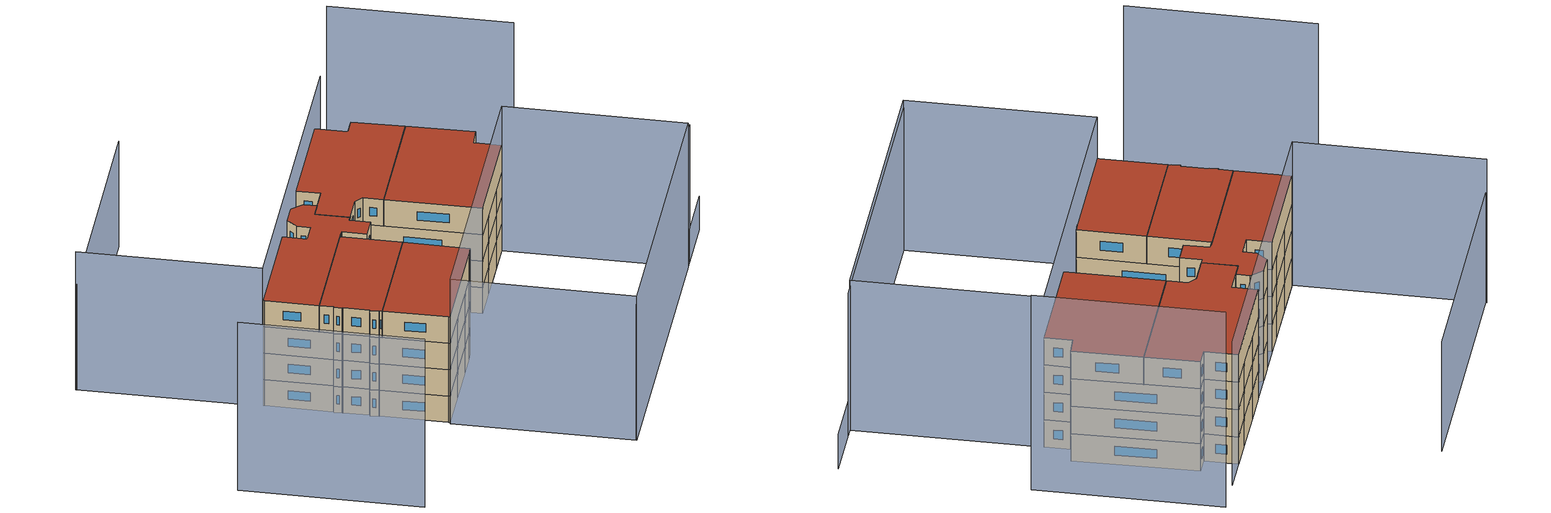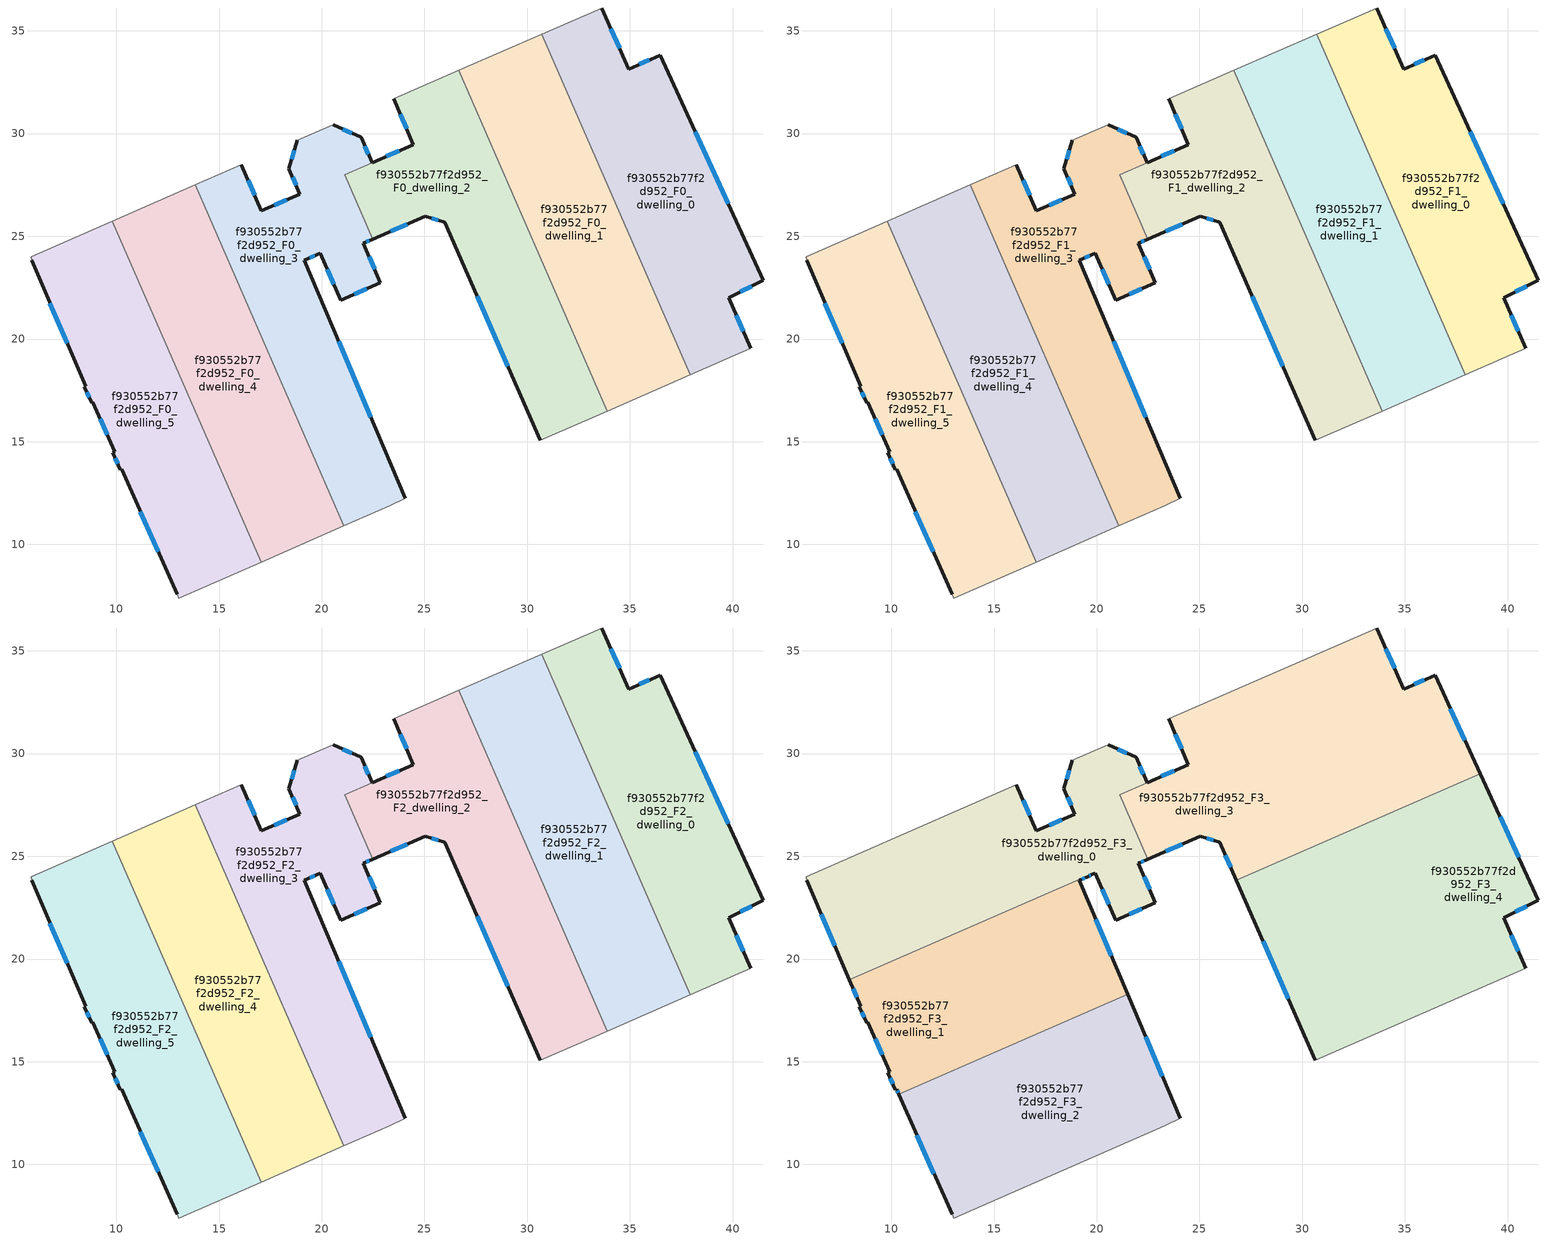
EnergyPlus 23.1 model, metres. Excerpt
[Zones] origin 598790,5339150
f930552b77f2d952_F0_dwelling_0
 floor ground (EU_floor_Construction): 36.47,33.82 41.49,22.87 39.81,22 40.88,19.54 37.93,18.25 30.7,34.83 33.64,36.11 34.94,33.14 z0
 wall outside (EU_wall_Construction): 40.88,19.54 39.81,22 41.49,22.87 36.47,33.82 34.94,33.14 33.64,36.11 z0:3
 wall adiabatic (EU_wall_Construction): 37.93,18.25 40.88,19.54 / 33.64,36.11 30.7,34.83 z0:3
 wall to f930552b77f2d952_F0_dwelling_1 (EU_wall_Construction): 30.7,34.83 37.93,18.25 z0:3
 window (EU_Window_Construction): 39.78,26.59 38.18,30.09 / 40.38,22.3 40.92,22.58 / 40.52,20.38 40.17,21.17 / 34.49,34.15 34.08,35.1 / 35.95,33.59 35.46,33.37 z1.02:1.98
f930552b77f2d952_F0_dwelling_1
 floor ground (EU_floor_Construction): 30.7,34.83 37.93,18.25 33.89,16.5 26.66,33.08 z0
 wall to f930552b77f2d952_F0_dwelling_2 (EU_wall_Construction): 26.66,33.08 33.89,16.5 z0:3
 wall adiabatic (EU_wall_Construction): 30.7,34.83 26.66,33.08 / 33.89,16.5 37.93,18.25 z0:3
f930552b77f2d952_F0_dwelling_2
 floor ground (EU_floor_Construction): 26.66,33.08 33.89,16.5 30.63,15.07 25.99,25.68 25.03,25.97 22.48,24.86 21.11,28 24.46,29.46 23.49,31.7 z0
 wall outside (EU_wall_Construction): 22.48,24.86 25.03,25.97 25.99,25.68 30.63,15.07 / 23.49,31.7 24.46,29.46 22.45,28.59 z0:3
 wall adiabatic (EU_wall_Construction): 30.63,15.07 33.89,16.5 / 26.66,33.08 23.49,31.7 z0:3
 wall to f930552b77f2d952_F0_dwelling_3 (EU_wall_Construction): 22.45,28.59 21.11,28.01 / 21.11,28 22.48,24.86 z0:3
 window (EU_Window_Construction): 27.57,22.07 29.05,18.68 / 25.36,25.88 25.66,25.78 / 23.35,25.24 24.16,25.6 / 23.78,29.17 23.14,28.89 / 23.82,30.94 24.13,30.22 z1.02:1.98
f930552b77f2d952_F0_dwelling_3
 floor ground (EU_floor_Construction): 21.92,29.81 22.45,28.59 21.11,28.01 22.48,24.86 22.01,24.66 22.85,22.74 20.92,21.89 19.92,24.18 19.15,23.83 24.06,12.25 23.31,11.88 21.08,10.9 13.84,27.5 16.08,28.48 17.06,26.25 18.93,27.06 18.4,28.28 18.81,29.67 20.57,30.43 z0
 wall outside (EU_wall_Construction): 18.81,29.67 18.4,28.28 18.93,27.06 17.06,26.25 16.08,28.48 / 22.45,28.59 21.92,29.81 20.57,30.43 / 24.06,12.25 19.15,23.83 19.92,24.18 20.92,21.89 22.85,22.74 22.01,24.66 22.48,24.86 z0:3
 wall adiabatic (EU_wall_Construction): 20.57,30.43 18.81,29.67 / 21.08,10.9 23.31,11.88 24.06,12.25 / 16.08,28.48 13.84,27.5 z0:3
 wall to f930552b77f2d952_F0_dwelling_4 (EU_wall_Construction): 13.84,27.5 21.08,10.9 z0:3
 window (EU_Window_Construction): 18.58,27.86 18.75,27.47 / 18.67,29.2 18.54,28.75 / 21.46,30.02 21.03,30.22 / 22.27,29.01 22.1,29.39 / 22.17,24.73 22.32,24.79 / 22.57,23.39 22.3,24.01 / 21.58,22.18 22.19,22.45 / 20.26,23.4 20.58,22.67 / 19.41,23.95 19.66,24.06 / 22.39,16.19 20.82,19.89 / 16.73,27.01 16.41,27.72 / 18.29,26.78 17.69,26.52 z1.02:1.98
f930552b77f2d952_F0_dwelling_4
 floor ground (EU_floor_Construction): 13.84,27.5 21.08,10.9 17.05,9.14 9.81,25.74 z0
 wall adiabatic (EU_wall_Construction): 17.05,9.14 21.08,10.9 / 13.84,27.5 9.81,25.74 z0:3
 wall to f930552b77f2d952_F0_dwelling_5 (EU_wall_Construction): 9.81,25.74 17.05,9.14 z0:3
f930552b77f2d952_F0_dwelling_5
 floor ground (EU_floor_Construction): 9.81,25.74 17.05,9.14 13.03,7.39 12.96,7.57 10.25,13.66 10.2,13.65 9.82,14.47 9.91,14.52 8.85,16.93 8.79,16.9 8.44,17.68 8.5,17.71 5.87,23.83 5.85,24.01 z0
 wall outside (EU_wall_Construction): 5.87,23.83 8.5,17.71 8.44,17.68 8.79,16.9 8.85,16.93 9.91,14.52 9.82,14.47 10.2,13.65 10.25,13.66 12.96,7.57 z0:3
 wall adiabatic (EU_wall_Construction): 9.81,25.74 5.85,24.01 5.87,23.83 / 12.96,7.57 13.03,7.39 17.05,9.14 z0:3
 window (EU_Window_Construction): 9.95,14.19 10.07,13.93 / 9.21,16.11 9.55,15.34 / 8.56,17.42 8.67,17.17 / 6.77,21.75 7.61,19.8 / 11.17,11.59 12.04,9.64 z1.02:1.98
f930552b77f2d952_F1_dwelling_0
 floor to f930552b77f2d952_F0_dwelling_0 (EU_floor_Construction): 36.47,33.82 41.49,22.87 39.81,22 40.88,19.54 37.93,18.25 30.7,34.83 33.64,36.11 34.94,33.14 z3
 wall outside (EU_wall_Construction): 40.88,19.54 39.81,22 41.49,22.87 36.47,33.82 34.94,33.14 33.64,36.11 z3:6
 wall adiabatic (EU_wall_Construction): 37.93,18.25 40.88,19.54 / 33.64,36.11 30.7,34.83 z3:6
 wall to f930552b77f2d952_F1_dwelling_1 (EU_wall_Construction): 30.7,34.83 37.93,18.25 z3:6
 window (EU_Window_Construction): 39.78,26.59 38.18,30.09 / 40.38,22.3 40.92,22.58 / 40.52,20.38 40.17,21.17 / 34.49,34.15 34.08,35.1 / 35.95,33.59 35.46,33.37 z4.02:4.98
f930552b77f2d952_F1_dwelling_1
 floor to f930552b77f2d952_F0_dwelling_1 (EU_floor_Construction): 30.7,34.83 37.93,18.25 33.89,16.5 26.66,33.08 z3
 wall to f930552b77f2d952_F1_dwelling_2 (EU_wall_Construction): 26.66,33.08 33.89,16.5 z3:6
 wall adiabatic (EU_wall_Construction): 30.7,34.83 26.66,33.08 / 33.89,16.5 37.93,18.25 z3:6
f930552b77f2d952_F1_dwelling_2
 floor to f930552b77f2d952_F0_dwelling_2 (EU_floor_Construction): 26.66,33.08 33.89,16.5 30.63,15.07 25.99,25.68 25.03,25.97 22.48,24.86 21.11,28 24.46,29.46 23.49,31.7 z3
 wall outside (EU_wall_Construction): 22.48,24.86 25.03,25.97 25.99,25.68 30.63,15.07 / 23.49,31.7 24.46,29.46 22.45,28.59 z3:6
 wall adiabatic (EU_wall_Construction): 30.63,15.07 33.89,16.5 / 26.66,33.08 23.49,31.7 z3:6
 wall to f930552b77f2d952_F1_dwelling_3 (EU_wall_Construction): 22.45,28.59 21.11,28.01 / 21.11,28 22.48,24.86 z3:6
 window (EU_Window_Construction): 27.57,22.07 29.05,18.68 / 25.36,25.88 25.66,25.78 / 23.35,25.24 24.16,25.6 / 23.78,29.17 23.14,28.89 / 23.82,30.94 24.13,30.22 z4.02:4.98
f930552b77f2d952_F1_dwelling_3
 floor to f930552b77f2d952_F0_dwelling_3 (EU_floor_Construction): 21.92,29.81 22.45,28.59 21.11,28.01 22.48,24.86 22.01,24.66 22.85,22.74 20.92,21.89 19.92,24.18 19.15,23.83 24.06,12.25 23.31,11.88 21.08,10.9 13.84,27.5 16.08,28.48 17.06,26.25 18.93,27.06 18.4,28.28 18.81,29.67 20.57,30.43 z3
 wall outside (EU_wall_Construction): 18.81,29.67 18.4,28.28 18.93,27.06 17.06,26.25 16.08,28.48 / 22.45,28.59 21.92,29.81 20.57,30.43 / 24.06,12.25 19.15,23.83 19.92,24.18 20.92,21.89 22.85,22.74 22.01,24.66 22.48,24.86 z3:6
 wall adiabatic (EU_wall_Construction): 20.57,30.43 18.81,29.67 / 21.08,10.9 23.31,11.88 24.06,12.25 / 16.08,28.48 13.84,27.5 z3:6
 wall to f930552b77f2d952_F1_dwelling_4 (EU_wall_Construction): 13.84,27.5 21.08,10.9 z3:6
 window (EU_Window_Construction): 18.58,27.86 18.75,27.47 / 18.67,29.2 18.54,28.75 / 21.46,30.02 21.03,30.22 / 22.27,29.01 22.1,29.39 / 22.17,24.73 22.32,24.79 / 22.57,23.39 22.3,24.01 / 21.58,22.18 22.19,22.45 / 20.26,23.4 20.58,22.67 / 19.41,23.95 19.66,24.06 / 22.39,16.19 20.82,19.89 / 16.73,27.01 16.41,27.72 / 18.29,26.78 17.69,26.52 z4.02:4.98
f930552b77f2d952_F1_dwelling_4
 floor to f930552b77f2d952_F0_dwelling_4 (EU_floor_Construction): 13.84,27.5 21.08,10.9 17.05,9.14 9.81,25.74 z3
 wall adiabatic (EU_wall_Construction): 17.05,9.14 21.08,10.9 / 13.84,27.5 9.81,25.74 z3:6
 wall to f930552b77f2d952_F1_dwelling_5 (EU_wall_Construction): 9.81,25.74 17.05,9.14 z3:6
f930552b77f2d952_F1_dwelling_5
 floor to f930552b77f2d952_F0_dwelling_5 (EU_floor_Construction): 9.81,25.74 17.05,9.14 13.03,7.39 12.96,7.57 10.25,13.66 10.2,13.65 9.82,14.47 9.91,14.52 8.85,16.93 8.79,16.9 8.44,17.68 8.5,17.71 5.87,23.83 5.85,24.01 z3
 wall outside (EU_wall_Construction): 5.87,23.83 8.5,17.71 8.44,17.68 8.79,16.9 8.85,16.93 9.91,14.52 9.82,14.47 10.2,13.65 10.25,13.66 12.96,7.57 z3:6
 wall adiabatic (EU_wall_Construction): 9.81,25.74 5.85,24.01 5.87,23.83 / 12.96,7.57 13.03,7.39 17.05,9.14 z3:6
 window (EU_Window_Construction): 9.95,14.19 10.07,13.93 / 9.21,16.11 9.55,15.34 / 8.56,17.42 8.67,17.17 / 6.77,21.75 7.61,19.8 / 11.17,11.59 12.04,9.64 z4.02:4.98
f930552b77f2d952_F2_dwelling_0
 floor to f930552b77f2d952_F1_dwelling_0 (EU_floor_Construction): 36.47,33.82 41.49,22.87 39.81,22 40.88,19.54 37.93,18.25 30.7,34.83 33.64,36.11 34.94,33.14 z6
 wall outside (EU_wall_Construction): 40.88,19.54 39.81,22 41.49,22.87 36.47,33.82 34.94,33.14 33.64,36.11 z6:9
 wall adiabatic (EU_wall_Construction): 37.93,18.25 40.88,19.54 / 33.64,36.11 30.7,34.83 z6:9
 wall to f930552b77f2d952_F2_dwelling_1 (EU_wall_Construction): 30.7,34.83 37.93,18.25 z6:9
 window (EU_Window_Construction): 39.78,26.59 38.18,30.09 / 40.38,22.3 40.92,22.58 / 40.52,20.38 40.17,21.17 / 34.49,34.15 34.08,35.1 / 35.95,33.59 35.46,33.37 z7.02:7.98
f930552b77f2d952_F2_dwelling_1
 floor to f930552b77f2d952_F1_dwelling_1 (EU_floor_Construction): 30.7,34.83 37.93,18.25 33.89,16.5 26.66,33.08 z6
 wall to f930552b77f2d952_F2_dwelling_2 (EU_wall_Construction): 26.66,33.08 33.89,16.5 z6:9
 wall adiabatic (EU_wall_Construction): 30.7,34.83 26.66,33.08 / 33.89,16.5 37.93,18.25 z6:9
f930552b77f2d952_F2_dwelling_2
 floor to f930552b77f2d952_F1_dwelling_2 (EU_floor_Construction): 26.66,33.08 33.89,16.5 30.63,15.07 25.99,25.68 25.03,25.97 22.48,24.86 21.11,28 24.46,29.46 23.49,31.7 z6
 wall outside (EU_wall_Construction): 22.48,24.86 25.03,25.97 25.99,25.68 30.63,15.07 / 23.49,31.7 24.46,29.46 22.45,28.59 z6:9
 wall adiabatic (EU_wall_Construction): 30.63,15.07 33.89,16.5 / 26.66,33.08 23.49,31.7 z6:9
 wall to f930552b77f2d952_F2_dwelling_3 (EU_wall_Construction): 22.45,28.59 21.11,28.01 / 21.11,28 22.48,24.86 z6:9
 window (EU_Window_Construction): 27.57,22.07 29.05,18.68 / 25.36,25.88 25.66,25.78 / 23.35,25.24 24.16,25.6 / 23.78,29.17 23.14,28.89 / 23.82,30.94 24.13,30.22 z7.02:7.98
f930552b77f2d952_F2_dwelling_3
 floor to f930552b77f2d952_F1_dwelling_3 (EU_floor_Construction): 21.92,29.81 22.45,28.59 21.11,28.01 22.48,24.86 22.01,24.66 22.85,22.74 20.92,21.89 19.92,24.18 19.15,23.83 24.06,12.25 23.31,11.88 21.08,10.9 13.84,27.5 16.08,28.48 17.06,26.25 18.93,27.06 18.4,28.28 18.81,29.67 20.57,30.43 z6
 wall outside (EU_wall_Construction): 18.81,29.67 18.4,28.28 18.93,27.06 17.06,26.25 16.08,28.48 / 22.45,28.59 21.92,29.81 20.57,30.43 / 24.06,12.25 19.15,23.83 19.92,24.18 20.92,21.89 22.85,22.74 22.01,24.66 22.48,24.86 z6:9
 wall adiabatic (EU_wall_Construction): 20.57,30.43 18.81,29.67 / 21.08,10.9 23.31,11.88 24.06,12.25 / 16.08,28.48 13.84,27.5 z6:9
 wall to f930552b77f2d952_F2_dwelling_4 (EU_wall_Construction): 13.84,27.5 21.08,10.9 z6:9
 window (EU_Window_Construction): 18.58,27.86 18.75,27.47 / 18.67,29.2 18.54,28.75 / 21.46,30.02 21.03,30.22 / 22.27,29.01 22.1,29.39 / 22.17,24.73 22.32,24.79 / 22.57,23.39 22.3,24.01 / 21.58,22.18 22.19,22.45 / 20.26,23.4 20.58,22.67 / 19.41,23.95 19.66,24.06 / 22.39,16.19 20.82,19.89 / 16.73,27.01 16.41,27.72 / 18.29,26.78 17.69,26.52 z7.02:7.98
f930552b77f2d952_F2_dwelling_4
 floor to f930552b77f2d952_F1_dwelling_4 (EU_floor_Construction): 13.84,27.5 21.08,10.9 17.05,9.14 9.81,25.74 z6
 wall adiabatic (EU_wall_Construction): 17.05,9.14 21.08,10.9 / 13.84,27.5 9.81,25.74 z6:9
 wall to f930552b77f2d952_F2_dwelling_5 (EU_wall_Construction): 9.81,25.74 17.05,9.14 z6:9
f930552b77f2d952_F2_dwelling_5
 floor to f930552b77f2d952_F1_dwelling_5 (EU_floor_Construction): 9.81,25.74 17.05,9.14 13.03,7.39 12.96,7.57 10.25,13.66 10.2,13.65 9.82,14.47 9.91,14.52 8.85,16.93 8.79,16.9 8.44,17.68 8.5,17.71 5.87,23.83 5.85,24.01 z6
 wall outside (EU_wall_Construction): 5.87,23.83 8.5,17.71 8.44,17.68 8.79,16.9 8.85,16.93 9.91,14.52 9.82,14.47 10.2,13.65 10.25,13.66 12.96,7.57 z6:9
 wall adiabatic (EU_wall_Construction): 9.81,25.74 5.85,24.01 5.87,23.83 / 12.96,7.57 13.03,7.39 17.05,9.14 z6:9
 window (EU_Window_Construction): 9.95,14.19 10.07,13.93 / 9.21,16.11 9.55,15.34 / 8.56,17.42 8.67,17.17 / 6.77,21.75 7.61,19.8 / 11.17,11.59 12.04,9.64 z7.02:7.98
f930552b77f2d952_F3_dwelling_0
 floor to f930552b77f2d952_F2_dwelling_3 (EU_floor_Construction): 21.92,29.81 22.45,28.59 21.11,28.01 22.48,24.86 22.43,24.84 22.01,24.66 22.85,22.74 20.92,21.89 19.92,24.18 19.78,24.12 19.56,24.02 19.55,24.05 16.02,22.51 13.84,27.5 16.08,28.48 17.06,26.25 18.93,27.06 18.4,28.28 18.81,29.67 20.57,30.43 z9
 floor to f930552b77f2d952_F2_dwelling_4 (EU_floor_Construction): 13.84,27.5 16.02,22.51 11.98,20.75 9.81,25.74 z9
 floor to f930552b77f2d952_F2_dwelling_5 (EU_floor_Construction): 9.81,25.74 11.98,20.75 7.95,18.99 5.87,23.83 5.85,24.01 z9
 wall outside (EU_wall_Construction): 5.87,23.83 7.95,18.99 / 18.81,29.67 18.4,28.28 18.93,27.06 17.06,26.25 16.08,28.48 / 22.45,28.59 21.92,29.81 20.57,30.43 / 19.56,24.02 19.78,24.12 19.92,24.18 20.92,21.89 22.85,22.74 22.01,24.66 22.43,24.84 22.48,24.86 z9:12
 wall adiabatic (EU_wall_Construction): 16.08,28.48 5.85,24.01 5.87,23.83 / 20.57,30.43 18.81,29.67 z9:12
 wall to f930552b77f2d952_F3_dwelling_3 (EU_wall_Construction): 21.11,28.01 22.45,28.59 / 22.48,24.86 21.11,28 z9:12
 wall to f930552b77f2d952_F3_dwelling_1 (EU_wall_Construction): 7.95,18.99 19.55,24.05 19.56,24.02 z9:12
 window (EU_Window_Construction): 6.58,22.19 7.24,20.64 / 16.73,27.01 16.41,27.72 / 18.29,26.78 17.69,26.52 / 18.58,27.86 18.75,27.47 / 18.67,29.2 18.54,28.75 / 21.46,30.02 21.03,30.22 / 22.27,29.01 22.1,29.39 / 22.15,24.72 22.29,24.78 / 22.57,23.39 22.3,24.01 / 21.58,22.18 22.19,22.45 / 20.26,23.4 20.58,22.67 / 19.64,24.05 19.71,24.08 z10.02:10.98
 roof outside (EU_roof_Construction): 20.92,21.89 22.85,22.74 22.01,24.66 22.43,24.84 22.48,24.86 21.11,28.01 22.45,28.59 21.92,29.81 20.57,30.43 18.81,29.67 18.4,28.28 18.93,27.06 17.06,26.25 16.08,28.48 5.85,24.01 5.87,23.83 7.95,18.99 19.55,24.05 19.56,24.02 19.78,24.12 19.92,24.18 z12
f930552b77f2d952_F3_dwelling_1
 floor to f930552b77f2d952_F2_dwelling_5 (EU_floor_Construction): 11.98,20.75 14.41,15.18 10.36,13.41 10.25,13.66 10.2,13.65 9.82,14.47 9.91,14.52 8.85,16.93 8.79,16.9 8.44,17.68 8.5,17.71 7.95,18.99 z9
 floor to f930552b77f2d952_F2_dwelling_4 (EU_floor_Construction): 16.02,22.51 18.45,16.94 14.41,15.18 11.98,20.75 z9
 floor to f930552b77f2d952_F2_dwelling_3 (EU_floor_Construction): 19.56,24.02 19.15,23.83 21.51,18.27 18.45,16.94 16.02,22.51 19.55,24.05 z9
 wall outside (EU_wall_Construction): 7.95,18.99 8.5,17.71 8.44,17.68 8.79,16.9 8.85,16.93 9.91,14.52 9.82,14.47 10.2,13.65 10.25,13.66 10.36,13.41 / 21.51,18.27 19.15,23.83 19.56,24.02 z9:12
 wall to f930552b77f2d952_F3_dwelling_2 (EU_wall_Construction): 10.36,13.41 21.51,18.27 z9:12
 window (EU_Window_Construction): 9.95,14.19 10.07,13.93 / 9.21,16.11 9.55,15.34 / 8.56,17.42 8.67,17.17 / 8.14,18.56 8.31,18.15 / 19.29,23.89 19.42,23.95 / 20.71,20.16 19.95,21.94 / 10.29,13.58 10.33,13.5 z10.02:10.98
 roof outside (EU_roof_Construction): 21.51,18.27 19.15,23.83 19.56,24.02 19.55,24.05 7.95,18.99 8.5,17.71 8.44,17.68 8.79,16.9 8.85,16.93 9.91,14.52 9.82,14.47 10.2,13.65 10.25,13.66 10.36,13.41 z12
f930552b77f2d952_F3_dwelling_2
 floor to f930552b77f2d952_F2_dwelling_4 (EU_floor_Construction): 18.45,16.94 21.08,10.9 17.04,9.14 14.41,15.18 z9
 floor to f930552b77f2d952_F2_dwelling_3 (EU_floor_Construction): 21.51,18.27 24.06,12.25 23.31,11.88 21.08,10.9 18.45,16.94 z9
 floor to f930552b77f2d952_F2_dwelling_5 (EU_floor_Construction): 14.41,15.18 17.04,9.14 13.03,7.39 12.96,7.57 10.36,13.41 z9
 wall outside (EU_wall_Construction): 24.06,12.25 21.51,18.27 / 10.36,13.41 12.96,7.57 z9:12
 wall adiabatic (EU_wall_Construction): 12.96,7.57 13.03,7.39 23.31,11.88 24.06,12.25 z9:12
 window (EU_Window_Construction): 23.19,14.3 22.38,16.23 / 11.25,11.42 12.07,9.56 z10.02:10.98
 roof outside (EU_roof_Construction): 23.31,11.88 24.06,12.25 21.51,18.27 10.36,13.41 12.96,7.57 13.03,7.39 z12
f930552b77f2d952_F3_dwelling_3
 floor to f930552b77f2d952_F2_dwelling_1 (EU_floor_Construction): 30.7,34.83 34.1,27.03 30.07,25.27 26.66,33.08 z9
 floor to f930552b77f2d952_F2_dwelling_2 (EU_floor_Construction): 26.66,33.08 30.07,25.27 26.8,23.84 25.99,25.68 25.03,25.97 22.48,24.86 21.11,28 24.46,29.46 23.49,31.7 z9
 floor to f930552b77f2d952_F2_dwelling_0 (EU_floor_Construction): 36.47,33.82 38.67,29.02 34.1,27.03 30.7,34.83 33.64,36.11 34.94,33.14 z9
 wall outside (EU_wall_Construction): 23.49,31.7 24.46,29.46 22.45,28.59 / 38.67,29.02 36.47,33.82 34.94,33.14 33.64,36.11 / 22.48,24.86 25.03,25.97 25.99,25.68 26.8,23.84 z9:12
 wall adiabatic (EU_wall_Construction): 33.64,36.11 23.49,31.7 z9:12
 wall to f930552b77f2d952_F3_dwelling_4 (EU_wall_Construction): 26.8,23.84 38.67,29.02 z9:12
 window (EU_Window_Construction): 23.78,29.17 23.14,28.89 / 23.82,30.94 24.13,30.22 / 34.49,34.15 34.08,35.1 / 35.95,33.59 35.46,33.37 / 37.92,30.65 37.22,32.18 / 26.26,25.05 26.52,24.47 / 25.36,25.88 25.66,25.78 / 23.35,25.24 24.16,25.6 z10.02:10.98
 roof outside (EU_roof_Construction): 38.67,29.02 36.47,33.82 34.94,33.14 33.64,36.11 23.49,31.7 24.46,29.46 21.11,28.01 22.48,24.86 25.03,25.97 25.99,25.68 26.8,23.84 z12
f930552b77f2d952_F3_dwelling_4
 floor to f930552b77f2d952_F2_dwelling_0 (EU_floor_Construction): 38.67,29.02 41.49,22.87 39.81,22 40.88,19.54 37.93,18.25 34.1,27.03 z9
 floor to f930552b77f2d952_F2_dwelling_1 (EU_floor_Construction): 34.1,27.03 37.93,18.25 33.89,16.5 30.07,25.27 z9
 floor to f930552b77f2d952_F2_dwelling_2 (EU_floor_Construction): 30.07,25.27 33.89,16.5 30.63,15.07 26.8,23.84 z9
 wall outside (EU_wall_Construction): 26.8,23.84 30.63,15.07 / 40.88,19.54 39.81,22 41.49,22.87 38.67,29.02 z9:12
 wall adiabatic (EU_wall_Construction): 30.63,15.07 40.88,19.54 z9:12
 window (EU_Window_Construction): 28.1,20.86 29.33,18.06 / 40.53,24.96 39.63,26.93 / 40.38,22.3 40.92,22.58 / 40.52,20.38 40.17,21.17 z10.02:10.98
 roof outside (EU_roof_Construction): 40.88,19.54 39.81,22 41.49,22.87 38.67,29.02 26.8,23.84 30.63,15.07 z12
shading: -7.87,18.05 -0.67,1.46 z0:19.1; 21.68,50.57 -1.47,40.44 z0:12; 20.11,-9.14 48.95,3.43 z0:15.6; 48.93,3.42 54.13,5.7 z0:3.8; 48.1,3.05 20.07,-9.18 / 20.07,-9.18 12.87,7.32 / 12.87,7.32 40.89,19.55 / 40.89,19.55 48.1,3.05 z0:16.4; 47.5,22.43 40.27,39 z0:21.3; 36.86,37.5 5.74,23.96 / 5.74,23.96 -1.46,40.51 z0:15.7
[Building]
EU S2 Campaign: North Axis=0; Terrain=City; Solar Distribution=FullExterior
[Site:Location]
Vienna: Latitude=48; Longitude=16.5; Time Zone=1; Elevation=183
[SizingPeriod:WeatherFileDays]
AnnualSizingPeriod: Begin Month=1; Begin Day of Month=1; End Month=12; End Day of Month=31; Day of Week for Start Day=Monday; Use Weather File Daylight Saving Period=No; Use Weather File Rain and Snow Indicators=No
[MATERIAL]
EU_InternalMass_Material: Roughness=MediumRough; Thickness=0.1; Conductivity=1; Density=1800; Specific Heat=900; Thermal Absorptance=0.9; Solar Absorptance=0.7; Visible Absorptance=0.7
[MATERIAL:NOMASS] Roughness=MediumRough; Thermal Absorptance=0.9; Solar Absorptance=0.7; Visible Absorptance=0.7
Name | Thermal Resistance
EU_wall_NoMass | 0.942466
EU_roof_NoMass | 0.551687
EU_floor_NoMass | 0.66527
[WINDOWMATERIAL:SIMPLEGLAZINGSYSTEM]
EU_Window_SimpleGlazing: UFactor=2.03367; Solar Heat Gain Coefficient=0.65; Visible Transmittance=0.65
[CONSTRUCTION]
EU_wall_Construction: EU_wall_NoMass
EU_roof_Construction: EU_roof_NoMass
EU_floor_Construction: EU_floor_NoMass
EU_Window_Construction: EU_Window_SimpleGlazing
EU_InternalMass_Construction: EU_InternalMass_Material
[ZONE] Type=1; Multiplier=1; Ceiling Height=autocalculate; Floor Area=autocalculate; Part of Total Floor Area=Yes
Name | Volume
f930552b77f2d952_F0_dwelling_0; f930552b77f2d952_F1_dwelling_0; f930552b77f2d952_F2_dwelling_0 | 239.039
f930552b77f2d952_F3_dwelling_0 | 264.799
f930552b77f2d952_F0_dwelling_1; f930552b77f2d952_F1_dwelling_1; f930552b77f2d952_F2_dwelling_1 | 239.008
f930552b77f2d952_F3_dwelling_1 | 222.327
f930552b77f2d952_F0_dwelling_2; f930552b77f2d952_F1_dwelling_2; f930552b77f2d952_F2_dwelling_2 | 229.907
f930552b77f2d952_F3_dwelling_2 | 239.005
f930552b77f2d952_F0_dwelling_3; f930552b77f2d952_F1_dwelling_3; f930552b77f2d952_F2_dwelling_3 | 248.096
f930552b77f2d952_F3_dwelling_3 | 349.423
f930552b77f2d952_F0_dwelling_4; f930552b77f2d952_F1_dwelling_4; f930552b77f2d952_F2_dwelling_4 | 239.048
f930552b77f2d952_F3_dwelling_4 | 358.531
f930552b77f2d952_F0_dwelling_5; f930552b77f2d952_F1_dwelling_5; f930552b77f2d952_F2_dwelling_5 | 238.993
[INTERNALMASS] Construction=EU_InternalMass_Construction
Name | Zone or ZoneList | Surface Area
f930552b77f2d952_F0_dwelling_0_EU_InternalMass | f930552b77f2d952_F0_dwelling_0 | 79.6798
f930552b77f2d952_F0_dwelling_1_EU_InternalMass | f930552b77f2d952_F0_dwelling_1 | 79.6694
f930552b77f2d952_F0_dwelling_2_EU_InternalMass | f930552b77f2d952_F0_dwelling_2 | 76.646
f930552b77f2d952_F0_dwelling_3_EU_InternalMass | f930552b77f2d952_F0_dwelling_3 | 82.6991
f930552b77f2d952_F0_dwelling_4_EU_InternalMass | f930552b77f2d952_F0_dwelling_4 | 79.6829
f930552b77f2d952_F0_dwelling_5_EU_InternalMass | f930552b77f2d952_F0_dwelling_5 | 79.664
f930552b77f2d952_F1_dwelling_0_EU_InternalMass | f930552b77f2d952_F1_dwelling_0 | 79.6798
f930552b77f2d952_F1_dwelling_1_EU_InternalMass | f930552b77f2d952_F1_dwelling_1 | 79.6694
f930552b77f2d952_F1_dwelling_2_EU_InternalMass | f930552b77f2d952_F1_dwelling_2 | 76.646
f930552b77f2d952_F1_dwelling_3_EU_InternalMass | f930552b77f2d952_F1_dwelling_3 | 82.6991
f930552b77f2d952_F1_dwelling_4_EU_InternalMass | f930552b77f2d952_F1_dwelling_4 | 79.6829
f930552b77f2d952_F1_dwelling_5_EU_InternalMass | f930552b77f2d952_F1_dwelling_5 | 79.664
f930552b77f2d952_F2_dwelling_0_EU_InternalMass | f930552b77f2d952_F2_dwelling_0 | 79.6798
f930552b77f2d952_F2_dwelling_1_EU_InternalMass | f930552b77f2d952_F2_dwelling_1 | 79.6694
f930552b77f2d952_F2_dwelling_2_EU_InternalMass | f930552b77f2d952_F2_dwelling_2 | 76.646
f930552b77f2d952_F2_dwelling_3_EU_InternalMass | f930552b77f2d952_F2_dwelling_3 | 82.6991
f930552b77f2d952_F2_dwelling_4_EU_InternalMass | f930552b77f2d952_F2_dwelling_4 | 79.6829
f930552b77f2d952_F2_dwelling_5_EU_InternalMass | f930552b77f2d952_F2_dwelling_5 | 79.664
f930552b77f2d952_F3_dwelling_0_EU_InternalMass | f930552b77f2d952_F3_dwelling_0 | 88.2675
f930552b77f2d952_F3_dwelling_1_EU_InternalMass | f930552b77f2d952_F3_dwelling_1 | 74.1102
f930552b77f2d952_F3_dwelling_2_EU_InternalMass | f930552b77f2d952_F3_dwelling_2 | 79.6685
f930552b77f2d952_F3_dwelling_3_EU_InternalMass | f930552b77f2d952_F3_dwelling_3 | 116.485
f930552b77f2d952_F3_dwelling_4_EU_InternalMass | f930552b77f2d952_F3_dwelling_4 | 119.51
[OTHEREQUIPMENT] Fuel Type=Electricity; Design Level Calculation Method=Watts/Area; Power per Zone Floor Area=1; Fraction Latent=0; Fraction Radiant=0; Fraction Lost=0; Carbon Dioxide Generation Rate=0; EndUse Subcategory=EU_Step8_InternalGains
Name | Zone or ZoneList or Space or SpaceList | Schedule
EU_Step8_InternalGain_f930552b77f2d952_F0_dwelling_0_f000 | f930552b77f2d952_F0_dwelling_0 | EU_Step8_GainSchedule_f930552b77f2d952_F0_dwelling_0_f000
EU_Step8_InternalGain_f930552b77f2d952_F0_dwelling_1_f000 | f930552b77f2d952_F0_dwelling_1 | EU_Step8_GainSchedule_f930552b77f2d952_F0_dwelling_1_f000
EU_Step8_InternalGain_f930552b77f2d952_F0_dwelling_2_f000 | f930552b77f2d952_F0_dwelling_2 | EU_Step8_GainSchedule_f930552b77f2d952_F0_dwelling_2_f000
EU_Step8_InternalGain_f930552b77f2d952_F0_dwelling_3_f000 | f930552b77f2d952_F0_dwelling_3 | EU_Step8_GainSchedule_f930552b77f2d952_F0_dwelling_3_f000
EU_Step8_InternalGain_f930552b77f2d952_F0_dwelling_4_f000 | f930552b77f2d952_F0_dwelling_4 | EU_Step8_GainSchedule_f930552b77f2d952_F0_dwelling_4_f000
EU_Step8_InternalGain_f930552b77f2d952_F0_dwelling_5_f000 | f930552b77f2d952_F0_dwelling_5 | EU_Step8_GainSchedule_f930552b77f2d952_F0_dwelling_5_f000
EU_Step8_InternalGain_f930552b77f2d952_F1_dwelling_0_f000 | f930552b77f2d952_F1_dwelling_0 | EU_Step8_GainSchedule_f930552b77f2d952_F1_dwelling_0_f000
EU_Step8_InternalGain_f930552b77f2d952_F1_dwelling_1_f000 | f930552b77f2d952_F1_dwelling_1 | EU_Step8_GainSchedule_f930552b77f2d952_F1_dwelling_1_f000
EU_Step8_InternalGain_f930552b77f2d952_F1_dwelling_2_f000 | f930552b77f2d952_F1_dwelling_2 | EU_Step8_GainSchedule_f930552b77f2d952_F1_dwelling_2_f000
EU_Step8_InternalGain_f930552b77f2d952_F1_dwelling_3_f000 | f930552b77f2d952_F1_dwelling_3 | EU_Step8_GainSchedule_f930552b77f2d952_F1_dwelling_3_f000
EU_Step8_InternalGain_f930552b77f2d952_F1_dwelling_4_f000 | f930552b77f2d952_F1_dwelling_4 | EU_Step8_GainSchedule_f930552b77f2d952_F1_dwelling_4_f000
EU_Step8_InternalGain_f930552b77f2d952_F1_dwelling_5_f000 | f930552b77f2d952_F1_dwelling_5 | EU_Step8_GainSchedule_f930552b77f2d952_F1_dwelling_5_f000
EU_Step8_InternalGain_f930552b77f2d952_F2_dwelling_0_f000 | f930552b77f2d952_F2_dwelling_0 | EU_Step8_GainSchedule_f930552b77f2d952_F2_dwelling_0_f000
EU_Step8_InternalGain_f930552b77f2d952_F2_dwelling_1_f000 | f930552b77f2d952_F2_dwelling_1 | EU_Step8_GainSchedule_f930552b77f2d952_F2_dwelling_1_f000
EU_Step8_InternalGain_f930552b77f2d952_F2_dwelling_2_f000 | f930552b77f2d952_F2_dwelling_2 | EU_Step8_GainSchedule_f930552b77f2d952_F2_dwelling_2_f000
EU_Step8_InternalGain_f930552b77f2d952_F2_dwelling_3_f000 | f930552b77f2d952_F2_dwelling_3 | EU_Step8_GainSchedule_f930552b77f2d952_F2_dwelling_3_f000
EU_Step8_InternalGain_f930552b77f2d952_F2_dwelling_4_f000 | f930552b77f2d952_F2_dwelling_4 | EU_Step8_GainSchedule_f930552b77f2d952_F2_dwelling_4_f000
EU_Step8_InternalGain_f930552b77f2d952_F2_dwelling_5_f000 | f930552b77f2d952_F2_dwelling_5 | EU_Step8_GainSchedule_f930552b77f2d952_F2_dwelling_5_f000
EU_Step8_InternalGain_f930552b77f2d952_F3_dwelling_0_f000 | f930552b77f2d952_F3_dwelling_0 | EU_Step8_GainSchedule_f930552b77f2d952_F3_dwelling_0_f000
EU_Step8_InternalGain_f930552b77f2d952_F3_dwelling_1_f000 | f930552b77f2d952_F3_dwelling_1 | EU_Step8_GainSchedule_f930552b77f2d952_F3_dwelling_1_f000
EU_Step8_InternalGain_f930552b77f2d952_F3_dwelling_2_f000 | f930552b77f2d952_F3_dwelling_2 | EU_Step8_GainSchedule_f930552b77f2d952_F3_dwelling_2_f000
EU_Step8_InternalGain_f930552b77f2d952_F3_dwelling_3_f000 | f930552b77f2d952_F3_dwelling_3 | EU_Step8_GainSchedule_f930552b77f2d952_F3_dwelling_3_f000
EU_Step8_InternalGain_f930552b77f2d952_F3_dwelling_4_f000 | f930552b77f2d952_F3_dwelling_4 | EU_Step8_GainSchedule_f930552b77f2d952_F3_dwelling_4_f000
[ZONEVENTILATION:DESIGNFLOWRATE] Schedule=EU_AlwaysOn; Design Flow Rate Calculation Method=AirChanges/Hour; Air Changes per Hour=0.530523; Ventilation Type=Natural; Fan Pressure Rise=0; Fan Total Efficiency=1; Constant Term Coefficient=1; Temperature Term Coefficient=0; Velocity Term Coefficient=0; Velocity Squared Term Coefficient=0; Minimum Indoor Temperature=-100; Maximum Indoor Temperature=100; Delta Temperature=-100; Minimum Outdoor Temperature=-100; Maximum Outdoor Temperature=100; Maximum Wind Speed=40
Name | Zone or ZoneList or Space or SpaceList
EU_ConstantAir_f930552b77f2d952_F0_dwelling_0 | f930552b77f2d952_F0_dwelling_0
EU_ConstantAir_f930552b77f2d952_F0_dwelling_1 | f930552b77f2d952_F0_dwelling_1
EU_ConstantAir_f930552b77f2d952_F0_dwelling_2 | f930552b77f2d952_F0_dwelling_2
EU_ConstantAir_f930552b77f2d952_F0_dwelling_3 | f930552b77f2d952_F0_dwelling_3
EU_ConstantAir_f930552b77f2d952_F0_dwelling_4 | f930552b77f2d952_F0_dwelling_4
EU_ConstantAir_f930552b77f2d952_F0_dwelling_5 | f930552b77f2d952_F0_dwelling_5
EU_ConstantAir_f930552b77f2d952_F1_dwelling_0 | f930552b77f2d952_F1_dwelling_0
EU_ConstantAir_f930552b77f2d952_F1_dwelling_1 | f930552b77f2d952_F1_dwelling_1
EU_ConstantAir_f930552b77f2d952_F1_dwelling_2 | f930552b77f2d952_F1_dwelling_2
EU_ConstantAir_f930552b77f2d952_F1_dwelling_3 | f930552b77f2d952_F1_dwelling_3
EU_ConstantAir_f930552b77f2d952_F1_dwelling_4 | f930552b77f2d952_F1_dwelling_4
EU_ConstantAir_f930552b77f2d952_F1_dwelling_5 | f930552b77f2d952_F1_dwelling_5
EU_ConstantAir_f930552b77f2d952_F2_dwelling_0 | f930552b77f2d952_F2_dwelling_0
EU_ConstantAir_f930552b77f2d952_F2_dwelling_1 | f930552b77f2d952_F2_dwelling_1
EU_ConstantAir_f930552b77f2d952_F2_dwelling_2 | f930552b77f2d952_F2_dwelling_2
EU_ConstantAir_f930552b77f2d952_F2_dwelling_3 | f930552b77f2d952_F2_dwelling_3
EU_ConstantAir_f930552b77f2d952_F2_dwelling_4 | f930552b77f2d952_F2_dwelling_4
EU_ConstantAir_f930552b77f2d952_F2_dwelling_5 | f930552b77f2d952_F2_dwelling_5
EU_ConstantAir_f930552b77f2d952_F3_dwelling_0 | f930552b77f2d952_F3_dwelling_0
EU_ConstantAir_f930552b77f2d952_F3_dwelling_1 | f930552b77f2d952_F3_dwelling_1
EU_ConstantAir_f930552b77f2d952_F3_dwelling_2 | f930552b77f2d952_F3_dwelling_2
EU_ConstantAir_f930552b77f2d952_F3_dwelling_3 | f930552b77f2d952_F3_dwelling_3
EU_ConstantAir_f930552b77f2d952_F3_dwelling_4 | f930552b77f2d952_F3_dwelling_4
[HVACTEMPLATE:THERMOSTAT] Constant Heating Setpoint=20; Constant Cooling Setpoint=50
EU_HeatOnly_f930552b77f2d952_F0_dwelling_0; EU_HeatOnly_f930552b77f2d952_F0_dwelling_1; EU_HeatOnly_f930552b77f2d952_F0_dwelling_2; EU_HeatOnly_f930552b77f2d952_F0_dwelling_3; EU_HeatOnly_f930552b77f2d952_F0_dwelling_4; EU_HeatOnly_f930552b77f2d952_F0_dwelling_5; EU_HeatOnly_f930552b77f2d952_F1_dwelling_0; EU_HeatOnly_f930552b77f2d952_F1_dwelling_1; EU_HeatOnly_f930552b77f2d952_F1_dwelling_2; EU_HeatOnly_f930552b77f2d952_F1_dwelling_3; EU_HeatOnly_f930552b77f2d952_F1_dwelling_4; EU_HeatOnly_f930552b77f2d952_F1_dwelling_5; EU_HeatOnly_f930552b77f2d952_F2_dwelling_0; EU_HeatOnly_f930552b77f2d952_F2_dwelling_1; EU_HeatOnly_f930552b77f2d952_F2_dwelling_2; EU_HeatOnly_f930552b77f2d952_F2_dwelling_3; EU_HeatOnly_f930552b77f2d952_F2_dwelling_4; EU_HeatOnly_f930552b77f2d952_F2_dwelling_5; EU_HeatOnly_f930552b77f2d952_F3_dwelling_0; EU_HeatOnly_f930552b77f2d952_F3_dwelling_1; EU_HeatOnly_f930552b77f2d952_F3_dwelling_2; EU_HeatOnly_f930552b77f2d952_F3_dwelling_3; EU_HeatOnly_f930552b77f2d952_F3_dwelling_4
[HVACTEMPLATE:ZONE:IDEALLOADSAIRSYSTEM] System Availability Schedule=EU_AlwaysOn; Maximum Heating Supply Air Temperature=50; Minimum Cooling Supply Air Temperature=13; Maximum Heating Supply Air Humidity Ratio=0.0156; Minimum Cooling Supply Air Humidity Ratio=0.0077; Heating Limit=NoLimit; Cooling Limit=NoLimit; Heating Availability Schedule=EU_AlwaysOn; Cooling Availability Schedule=EU_CoolingOff; Dehumidification Control Type=ConstantSensibleHeatRatio; Cooling Sensible Heat Ratio=0.7; Dehumidification Setpoint=60; Humidification Control Type=None; Humidification Setpoint=30; Outdoor Air Method=None; Outdoor Air Flow Rate per Person=0.00944; Outdoor Air Flow Rate per Zone Floor Area=0; Outdoor Air Flow Rate per Zone=0; Demand Controlled Ventilation Type=None; Outdoor Air Economizer Type=NoEconomizer; Heat Recovery Type=None; Sensible Heat Recovery Effectiveness=0.7; Latent Heat Recovery Effectiveness=0.65
Name | Template Thermostat
f930552b77f2d952_F0_dwelling_0 | EU_HeatOnly_f930552b77f2d952_F0_dwelling_0
f930552b77f2d952_F0_dwelling_1 | EU_HeatOnly_f930552b77f2d952_F0_dwelling_1
f930552b77f2d952_F0_dwelling_2 | EU_HeatOnly_f930552b77f2d952_F0_dwelling_2
f930552b77f2d952_F0_dwelling_3 | EU_HeatOnly_f930552b77f2d952_F0_dwelling_3
f930552b77f2d952_F0_dwelling_4 | EU_HeatOnly_f930552b77f2d952_F0_dwelling_4
f930552b77f2d952_F0_dwelling_5 | EU_HeatOnly_f930552b77f2d952_F0_dwelling_5
f930552b77f2d952_F1_dwelling_0 | EU_HeatOnly_f930552b77f2d952_F1_dwelling_0
f930552b77f2d952_F1_dwelling_1 | EU_HeatOnly_f930552b77f2d952_F1_dwelling_1
f930552b77f2d952_F1_dwelling_2 | EU_HeatOnly_f930552b77f2d952_F1_dwelling_2
f930552b77f2d952_F1_dwelling_3 | EU_HeatOnly_f930552b77f2d952_F1_dwelling_3
f930552b77f2d952_F1_dwelling_4 | EU_HeatOnly_f930552b77f2d952_F1_dwelling_4
f930552b77f2d952_F1_dwelling_5 | EU_HeatOnly_f930552b77f2d952_F1_dwelling_5
f930552b77f2d952_F2_dwelling_0 | EU_HeatOnly_f930552b77f2d952_F2_dwelling_0
f930552b77f2d952_F2_dwelling_1 | EU_HeatOnly_f930552b77f2d952_F2_dwelling_1
f930552b77f2d952_F2_dwelling_2 | EU_HeatOnly_f930552b77f2d952_F2_dwelling_2
f930552b77f2d952_F2_dwelling_3 | EU_HeatOnly_f930552b77f2d952_F2_dwelling_3
f930552b77f2d952_F2_dwelling_4 | EU_HeatOnly_f930552b77f2d952_F2_dwelling_4
f930552b77f2d952_F2_dwelling_5 | EU_HeatOnly_f930552b77f2d952_F2_dwelling_5
f930552b77f2d952_F3_dwelling_0 | EU_HeatOnly_f930552b77f2d952_F3_dwelling_0
f930552b77f2d952_F3_dwelling_1 | EU_HeatOnly_f930552b77f2d952_F3_dwelling_1
f930552b77f2d952_F3_dwelling_2 | EU_HeatOnly_f930552b77f2d952_F3_dwelling_2
f930552b77f2d952_F3_dwelling_3 | EU_HeatOnly_f930552b77f2d952_F3_dwelling_3
f930552b77f2d952_F3_dwelling_4 | EU_HeatOnly_f930552b77f2d952_F3_dwelling_4
[SIZING:ZONE] Zone Cooling Design Supply Air Temperature Input Method=SupplyAirTemperature; Zone Cooling Design Supply Air Temperature=13; Zone Heating Design Supply Air Temperature Input Method=SupplyAirTemperature; Zone Heating Design Supply Air Temperature=50; Zone Cooling Design Supply Air Humidity Ratio=0.008; Zone Heating Design Supply Air Humidity Ratio=0.008; Cooling Design Air Flow Method=DesignDay; Cooling Design Air Flow Rate=0; Cooling Minimum Air Flow per Zone Floor Area=0.000762; Cooling Minimum Air Flow=0; Cooling Minimum Air Flow Fraction=0.2; Heating Design Air Flow Method=DesignDay; Heating Design Air Flow Rate=0; Heating Maximum Air Flow per Zone Floor Area=0.002032; Heating Maximum Air Flow=0.141576; Heating Maximum Air Flow Fraction=0.3; Account for Dedicated Outdoor Air System=No; Dedicated Outdoor Air System Control Strategy=NeutralSupplyAir; Dedicated Outdoor Air Low Setpoint Temperature for Design=autosize; Dedicated Outdoor Air High Setpoint Temperature for Design=autosize; Zone Load Sizing Method=Sensible Load Only No Latent Load; Zone Latent Cooling Design Supply Air Humidity Ratio Input Method=HumidityRatioDifference; Zone Cooling Design Supply Air Humidity Ratio Difference=0.005; Zone Latent Heating Design Supply Air Humidity Ratio Input Method=HumidityRatioDifference; Zone Humidification Design Supply Air Humidity Ratio Difference=0.005
f930552b77f2d952_F0_dwelling_0; f930552b77f2d952_F0_dwelling_1; f930552b77f2d952_F0_dwelling_2; f930552b77f2d952_F0_dwelling_3; f930552b77f2d952_F0_dwelling_4; f930552b77f2d952_F0_dwelling_5; f930552b77f2d952_F1_dwelling_0; f930552b77f2d952_F1_dwelling_1; f930552b77f2d952_F1_dwelling_2; f930552b77f2d952_F1_dwelling_3; f930552b77f2d952_F1_dwelling_4; f930552b77f2d952_F1_dwelling_5; f930552b77f2d952_F2_dwelling_0; f930552b77f2d952_F2_dwelling_1; f930552b77f2d952_F2_dwelling_2; f930552b77f2d952_F2_dwelling_3; f930552b77f2d952_F2_dwelling_4; f930552b77f2d952_F2_dwelling_5; f930552b77f2d952_F3_dwelling_0; f930552b77f2d952_F3_dwelling_1; f930552b77f2d952_F3_dwelling_2; f930552b77f2d952_F3_dwelling_3; f930552b77f2d952_F3_dwelling_4
[SCHEDULE:CONSTANT]
Name | Hourly Value
EU_AlwaysOn | 1
EU_CoolingOff | 0
[SCHEDULE:FILE] Column Number=1; Rows to Skip at Top=0; Number of Hours of Data=8760; Column Separator=Comma; Interpolate to Timestep=No; Minutes per Item=60; Adjust Schedule for Daylight Savings=Yes
Name | File
EU_Step8_GainSchedule_f930552b77f2d952_F0_dwelling_0_f000 | ../../schedules/f930552b77f2d952/f930552b77f2d952_F0_dwelling_0_f000_gain.csv
EU_Step8_GainSchedule_f930552b77f2d952_F0_dwelling_1_f000 | ../../schedules/f930552b77f2d952/f930552b77f2d952_F0_dwelling_1_f000_gain.csv
EU_Step8_GainSchedule_f930552b77f2d952_F0_dwelling_2_f000 | ../../schedules/f930552b77f2d952/f930552b77f2d952_F0_dwelling_2_f000_gain.csv
EU_Step8_GainSchedule_f930552b77f2d952_F0_dwelling_3_f000 | ../../schedules/f930552b77f2d952/f930552b77f2d952_F0_dwelling_3_f000_gain.csv
EU_Step8_GainSchedule_f930552b77f2d952_F0_dwelling_4_f000 | ../../schedules/f930552b77f2d952/f930552b77f2d952_F0_dwelling_4_f000_gain.csv
EU_Step8_GainSchedule_f930552b77f2d952_F0_dwelling_5_f000 | ../../schedules/f930552b77f2d952/f930552b77f2d952_F0_dwelling_5_f000_gain.csv
EU_Step8_GainSchedule_f930552b77f2d952_F1_dwelling_0_f000 | ../../schedules/f930552b77f2d952/f930552b77f2d952_F1_dwelling_0_f000_gain.csv
EU_Step8_GainSchedule_f930552b77f2d952_F1_dwelling_1_f000 | ../../schedules/f930552b77f2d952/f930552b77f2d952_F1_dwelling_1_f000_gain.csv
EU_Step8_GainSchedule_f930552b77f2d952_F1_dwelling_2_f000 | ../../schedules/f930552b77f2d952/f930552b77f2d952_F1_dwelling_2_f000_gain.csv
EU_Step8_GainSchedule_f930552b77f2d952_F1_dwelling_3_f000 | ../../schedules/f930552b77f2d952/f930552b77f2d952_F1_dwelling_3_f000_gain.csv
EU_Step8_GainSchedule_f930552b77f2d952_F1_dwelling_4_f000 | ../../schedules/f930552b77f2d952/f930552b77f2d952_F1_dwelling_4_f000_gain.csv
EU_Step8_GainSchedule_f930552b77f2d952_F1_dwelling_5_f000 | ../../schedules/f930552b77f2d952/f930552b77f2d952_F1_dwelling_5_f000_gain.csv
EU_Step8_GainSchedule_f930552b77f2d952_F2_dwelling_0_f000 | ../../schedules/f930552b77f2d952/f930552b77f2d952_F2_dwelling_0_f000_gain.csv
EU_Step8_GainSchedule_f930552b77f2d952_F2_dwelling_1_f000 | ../../schedules/f930552b77f2d952/f930552b77f2d952_F2_dwelling_1_f000_gain.csv
EU_Step8_GainSchedule_f930552b77f2d952_F2_dwelling_2_f000 | ../../schedules/f930552b77f2d952/f930552b77f2d952_F2_dwelling_2_f000_gain.csv
EU_Step8_GainSchedule_f930552b77f2d952_F2_dwelling_3_f000 | ../../schedules/f930552b77f2d952/f930552b77f2d952_F2_dwelling_3_f000_gain.csv
EU_Step8_GainSchedule_f930552b77f2d952_F2_dwelling_4_f000 | ../../schedules/f930552b77f2d952/f930552b77f2d952_F2_dwelling_4_f000_gain.csv
EU_Step8_GainSchedule_f930552b77f2d952_F2_dwelling_5_f000 | ../../schedules/f930552b77f2d952/f930552b77f2d952_F2_dwelling_5_f000_gain.csv
EU_Step8_GainSchedule_f930552b77f2d952_F3_dwelling_0_f000 | ../../schedules/f930552b77f2d952/f930552b77f2d952_F3_dwelling_0_f000_gain.csv
EU_Step8_GainSchedule_f930552b77f2d952_F3_dwelling_1_f000 | ../../schedules/f930552b77f2d952/f930552b77f2d952_F3_dwelling_1_f000_gain.csv
EU_Step8_GainSchedule_f930552b77f2d952_F3_dwelling_2_f000 | ../../schedules/f930552b77f2d952/f930552b77f2d952_F3_dwelling_2_f000_gain.csv
EU_Step8_GainSchedule_f930552b77f2d952_F3_dwelling_3_f000 | ../../schedules/f930552b77f2d952/f930552b77f2d952_F3_dwelling_3_f000_gain.csv
EU_Step8_GainSchedule_f930552b77f2d952_F3_dwelling_4_f000 | ../../schedules/f930552b77f2d952/f930552b77f2d952_F3_dwelling_4_f000_gain.csv
